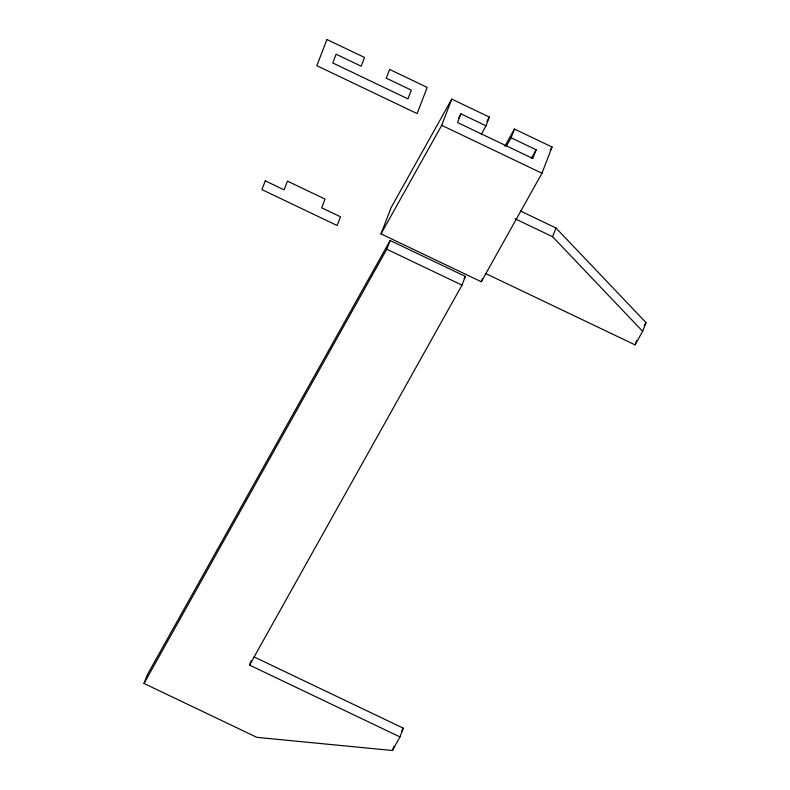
<?xml version="1.0" encoding="UTF-8"?>
<svg xmlns="http://www.w3.org/2000/svg" width="790" height="790" viewBox="0 0 790 790"><rect width="100%" height="100%" fill="white"/><g stroke="black" fill="none" stroke-linecap="round" stroke-linejoin="round"><path stroke-width="1.19" d="M144.007 683.459L147.355 674.729L390.132 240.496L465.34 276.411L461.992 285.141L249.561 665.101L399.977 736.932L392.393 750.5L256.819 737.337L144.007 683.459L386.774 249.225L390.132 240.496M504.82 146.249L514.428 129.047L552.042 147.009L541.98 173.208L481.288 281.763L381.007 233.88L391.06 207.681L451.762 99.115L489.365 117.078L486.008 125.808L481.199 134.409M381.007 233.88L441.699 125.324L451.762 99.115M486.008 125.808L460.945 113.839L457.588 122.569L532.796 158.484L536.153 149.754L511.081 137.786L514.428 129.047M249.561 665.101L251.24 660.736M481.288 281.763L482.542 278.495M485.741 273.557L635.061 344.865L642.645 331.296L552.595 236.714L555.943 227.974L520.551 211.078M392.393 750.5L394.072 746.135M399.977 736.932L403.334 728.192L254.015 656.895M635.061 344.865L636.73 340.5M642.645 331.296L645.993 322.567L555.943 227.974M458.536 118.135L460.945 113.839M486.956 121.374L489.365 117.078M506.271 146.377L511.081 137.786M464.135 278.564L465.34 276.411M531.344 158.356L536.153 149.754M550.235 150.228L552.042 147.009M401.577 731.333L403.334 728.192M644.245 325.697L645.993 322.567M441.699 125.324L541.98 173.208M514.981 218.751L552.595 236.714M386.774 249.225L461.992 285.141M265.282 180.87L261.934 189.61L337.142 225.525L340.49 216.786L321.688 207.81L325.046 199.08L287.442 181.117L284.084 189.847L265.282 180.87M326.912 39.5L316.859 65.698L417.13 113.592L427.193 87.384L389.589 69.431L386.231 78.161L411.304 90.139L407.956 98.869L332.738 62.953L336.096 54.224L361.168 66.192L364.516 57.463L326.912 39.5"/></g></svg>
